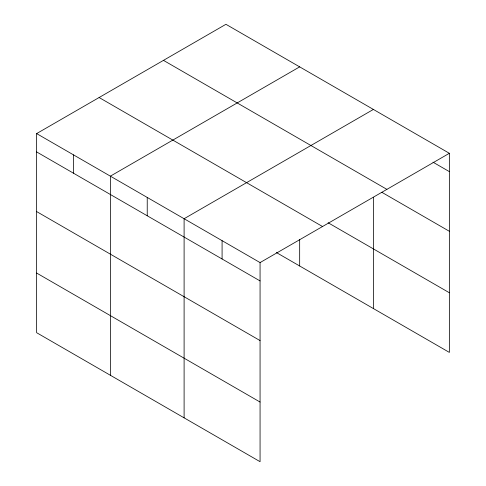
<?xml version="1.0" encoding="UTF-8"?>
<svg xmlns="http://www.w3.org/2000/svg" width="486" height="486" viewBox="0 0 486 486"><rect width="100%" height="100%" fill="white"/><g stroke="black" fill="none" stroke-linecap="round" stroke-linejoin="round"><path stroke-width="0.73" d="M36.638 133.589L260.065 262.586L260.065 461.7L36.638 332.703L36.638 133.589L225.935 24.3L449.362 153.297L449.362 352.411L276.382 252.544M299.668 66.868L110.371 176.157L110.371 375.271M373.394 109.435L184.103 218.724L184.103 417.845M260.065 262.586L449.362 153.297M432.99 162.178L449.362 171.625M163.466 60.367L386.892 189.364M381.911 192.341L449.362 231.287M328.123 222.758L449.362 292.754M99.108 97.522L322.534 226.519M36.638 151.924L260.065 280.92M36.638 211.58L260.065 340.577M36.638 273.047L260.065 402.043M373.394 197.292L373.394 308.549M299.668 239.555L299.668 265.982M222.084 240.655L222.084 258.989M147.234 197.444L147.234 215.772M73.501 154.876L73.501 173.204"/></g></svg>
